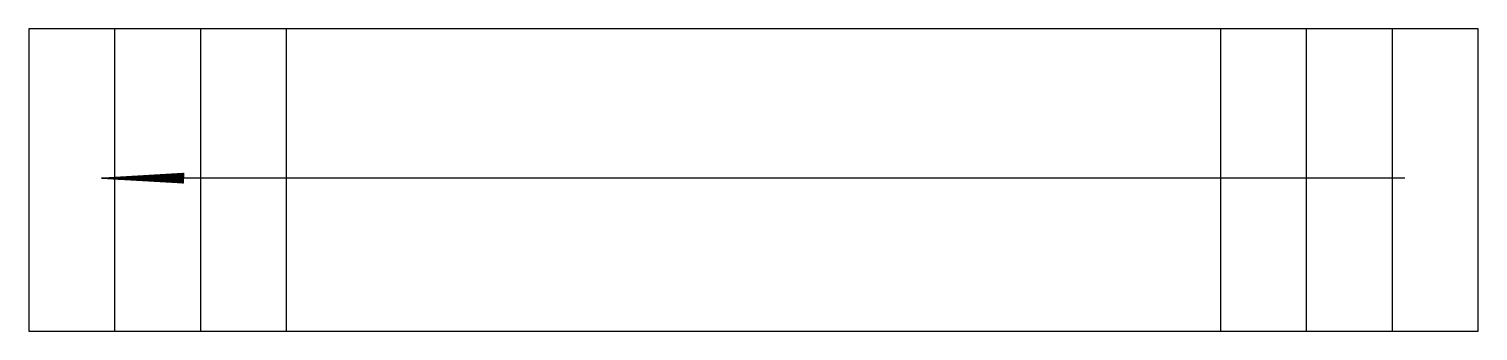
# Model space of a CAD drawing. Header units: metres. Extents: x 11 to 2886, y -585 to 15.
import ezdxf

# ---------------------------------------------------------------- set-up
doc = ezdxf.new("R2010")
doc.units = ezdxf.units.M

msp = doc.modelspace()

# ---------------------------------------------------------------- hatches: boundary and pattern name
h = msp.add_hatch()
h.set_pattern_fill('SOLID')
h.paths.add_polyline_path([(155, -281.31), (180.79, -281.31), (180.79, -279.79)])
h.paths.add_polyline_path([(155, -281.31), (180.79, -282.83), (180.79, -281.31)])
h = msp.add_hatch()
h.set_pattern_fill('SOLID')
h.paths.add_polyline_path([(180.79, -279.79), (180.79, -281.31), (317.43, -281.31), (317.43, -271.71)])
h.paths.add_polyline_path([(317.43, -290.9), (317.43, -281.31), (180.79, -281.31), (180.79, -282.83)])

# ---------------------------------------------------------------- linework, layer by layer
for p, q in [((2885.9, 15), (10.79, 15)), ((10.79, 15), (10.79, -585)), ((180.79, 15), (180.79, -585)), ((350.79, 15), (350.79, -585)), ((520.79, 15), (520.79, -585)), ((2375.9, -585), (2375.9, 15)), ((2545.9, -585), (2545.9, 15)), ((2715.9, -585), (2715.9, 15)), ((2885.9, -585), (2885.9, 15)), ((155, -281.31), (317.43, -271.71)), ((2740.52, -281.31), (155, -281.31)), ((155, -281.31), (317.43, -290.9)), ((317.43, -271.71), (317.43, -281.31)), ((317.43, -290.9), (317.43, -281.31)), ((10.79, -585), (2885.9, -585))]:
    msp.add_line(p, q)

doc.saveas('drawing.dxf')
